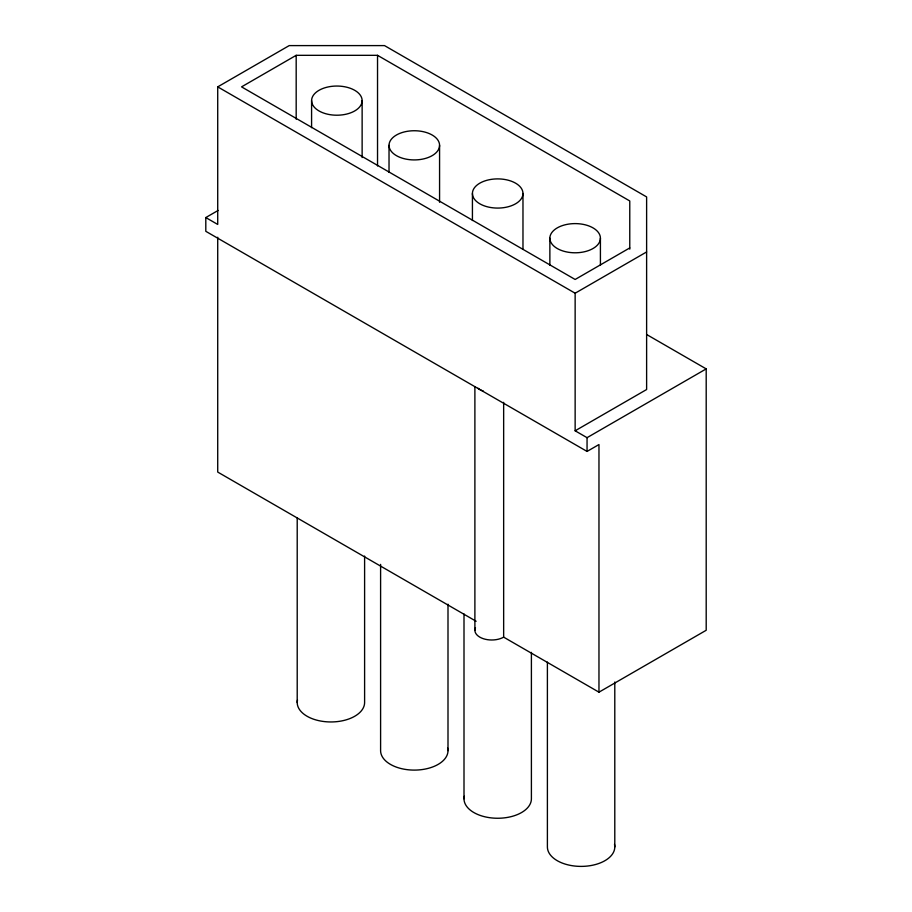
<?xml version="1.0" encoding="UTF-8"?>
<svg xmlns="http://www.w3.org/2000/svg" width="912" height="912" viewBox="0 0 912 912"><rect width="100%" height="100%" fill="white"/><g stroke="black" fill="none" stroke-linecap="round" stroke-linejoin="round"><path stroke-width="1.37" d="M217.717 86.868L289.207 45.6L384.522 45.6L646.619 196.924L646.619 389.527L575.141 430.795L575.141 293.219L217.717 86.868L217.717 224.443L205.804 217.558L205.804 231.317L587.054 451.429L598.967 444.554L598.967 692.174L503.652 637.146A16.849 9.724 0 0 1 483.314 638.696A16.849 9.724 0 0 1 475.471 627.752M629.77 249.17L629.77 200.959L377.534 55.324L296.183 55.324L241.555 86.868L575.141 279.471L629.77 247.927M205.804 217.558L218.093 210.467M575.141 293.219L646.619 251.951M575.141 430.795L587.054 437.669L706.196 368.893L706.196 630.272L598.967 692.174M646.619 334.499L706.196 368.893M476.132 621.266L217.717 472.063L217.717 237.245M614.791 682.028L614.791 846.94M600.415 238.192A25.274 14.592 0 0 1 562.499 250.834A25.274 14.592 0 0 1 562.499 225.56A25.274 14.592 0 0 1 600.415 238.192L600.415 265.232M587.054 437.669L587.054 451.429M549.868 238.192L549.868 265.232M547.394 662.123L547.394 846.94A33.698 19.46 0 0 0 583.304 866.354A33.698 19.46 0 0 0 614.506 844.409M531.4 652.365L531.4 798.798A33.698 19.46 0 0 1 495.49 818.212A33.698 19.46 0 0 1 464.288 796.256M522.975 193.481A25.274 14.592 0 0 1 485.059 206.123A25.274 14.592 0 0 1 485.059 180.85A25.274 14.592 0 0 1 522.975 193.481L522.975 248.987M503.652 402.329L503.652 637.146M474.89 386.916L474.89 630.272M472.427 193.481L472.427 220.522M464.003 613.97L464.003 798.798M447.997 604.211L447.997 750.644M439.573 145.339A25.274 14.592 0 0 1 401.668 157.97A25.274 14.592 0 0 1 401.668 132.696A25.274 14.592 0 0 1 439.573 145.339L439.573 202.259M389.025 145.339L389.025 172.379M380.6 564.403L380.6 750.644A33.698 19.46 0 0 0 416.51 770.059A33.698 19.46 0 0 0 447.712 748.102M377.534 55.324L377.534 165.95M364.606 556.058L364.606 702.502A33.698 19.46 0 0 1 328.696 721.916A33.698 19.46 0 0 1 297.494 699.96M362.132 100.628A25.274 14.592 0 0 1 324.227 113.259A25.274 14.592 0 0 1 324.227 87.997A25.274 14.592 0 0 1 362.132 100.628L362.132 157.548M311.585 100.628L311.585 127.669M297.209 517.674L297.209 702.502M296.183 55.324L296.183 119.153M483.314 391.066A16.849 9.724 0 0 1 477.934 388.227"/></g></svg>
